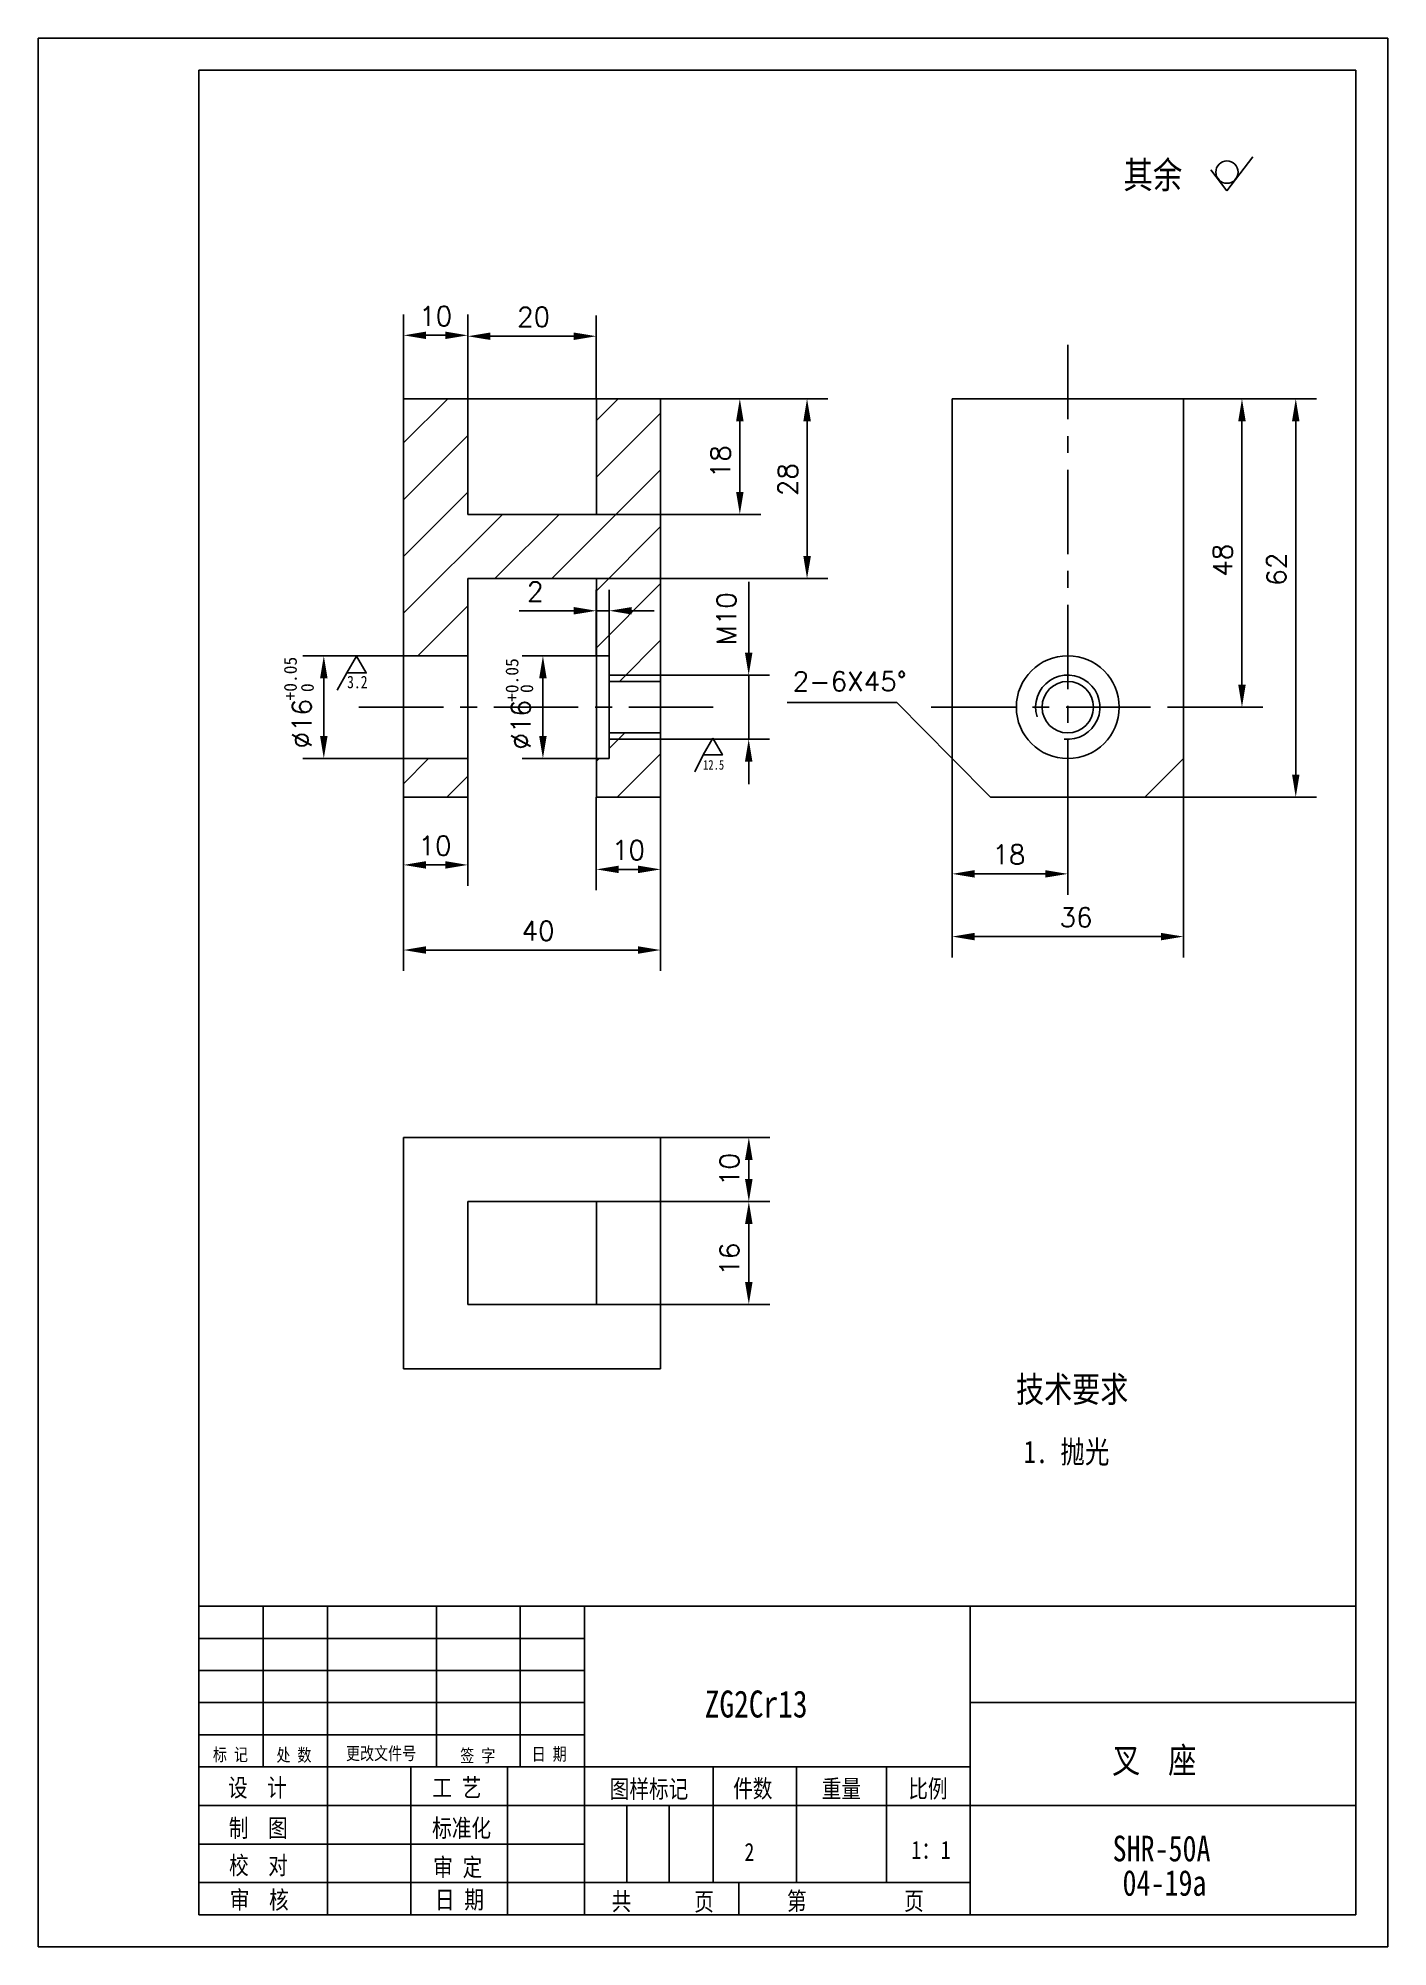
# Model space of a CAD drawing. Extents: x 338 to 548, y 125 to 422.
import ezdxf

# ---------------------------------------------------------------- set-up
doc = ezdxf.new("R2010")
doc.units = 0
doc.header["$LTSCALE"] = 10.5
doc.header["$MEASUREMENT"] = 0
doc.linetypes.add('CENTER', pattern=[2, 1.25, -0.25, 0.25, -0.25])
doc.layers.get('0').update_dxf_attribs({"color": 2, "linetype": 'CONTINUOUS'})
doc.layers.get('DEFPOINTS').update_dxf_attribs({"linetype": 'CONTINUOUS'})
doc.layers.add('PART', color=3, linetype='CONTINUOUS')
doc.layers.add('SMPEN_THICK', color=7, linetype='CONTINUOUS')
doc.styles.add('HZDX', font='', dxfattribs={"width": 0.8, "height": 7.5})
doc.styles.get("Standard").update_dxf_attribs({"font": 'txt.shx', "height": 3, "bigfont": 'hzfs.shx'})
doc.styles.get('HZDX').set_extended_font_data('SimSun')
doc.dimstyles.get("Standard").update_dxf_attribs({"dimtxt": 0.18, "dimasz": 0.18, "dimexe": 0.18, "dimexo": 0.0625, "dimgap": 0.09, "dimtad": 0, "dimtih": 1, "dimtoh": 1, "dimdec": 4, "dimzin": 0, "dimdsep": 46, "dimtxsty": 'Standard', "dimcen": 0.09, "dimadec": 0, "dimazin": 0, "dimtfac": 1, "dimtdec": 4, "dimtofl": 0, "dimtmove": 0, "dimatfit": 3, "dimfxl": 1, "dimtolj": 1, "dimtzin": 0, "dimarcsym": 0})

# ---------------------------------------------------------------- blocks, each defined once
blk = doc.blocks.new('*D4')
at = {"color": 2, "linetype": 'ByBlock', "transparency": 16777216}
for p, q in [((395.12, 365.72), (395.12, 378.83)), ((405.12, 365.72), (405.12, 378.83)), ((398.62, 375.58), (401.62, 375.58))]:
    blk.add_line(p, q, dxfattribs=at)
for points in [[(398.62, 376.16), (398.62, 375), (395.12, 375.58)], [(401.62, 376.16), (401.62, 375), (405.12, 375.58)]]:
    blk.add_solid(points, dxfattribs=at)
at = {"layer": 'DEFPOINTS', "color": 0, "linetype": 'ByBlock', "transparency": 16777216}
for p in [(405.12, 375.58), (395.12, 365.72), (405.12, 365.72)]:
    blk.add_point(p, dxfattribs=at)
at = {"color": 2, "linetype": 'ByBlock', "transparency": 16777216, "insert": (400.12, 378.58), "char_height": 3, "attachment_point": 5}
blk.add_mtext('\\A1;10', dxfattribs=at)
blk = doc.blocks.new('*D5')
at = {"color": 2, "linetype": 'ByBlock', "transparency": 16777216}
for p, q in [((405.12, 365.72), (405.12, 378.69)), ((425.12, 365.72), (425.12, 378.69)), ((408.62, 375.44), (421.62, 375.44))]:
    blk.add_line(p, q, dxfattribs=at)
for points in [[(408.62, 376.02), (408.62, 374.86), (405.12, 375.44)], [(421.62, 376.02), (421.62, 374.86), (425.12, 375.44)]]:
    blk.add_solid(points, dxfattribs=at)
at = {"layer": 'DEFPOINTS', "color": 0, "linetype": 'ByBlock', "transparency": 16777216}
for p in [(425.12, 375.44), (405.12, 365.72), (425.12, 365.72)]:
    blk.add_point(p, dxfattribs=at)
at = {"color": 2, "linetype": 'ByBlock', "transparency": 16777216, "insert": (415.36, 378.44), "char_height": 3, "attachment_point": 5}
blk.add_mtext('\\A1;20', dxfattribs=at)
blk = doc.blocks.new('*D6')
at = {"color": 2, "linetype": 'ByBlock', "transparency": 16777216}
for p, q in [((435.12, 365.72), (450.7, 365.72)), ((447.45, 362.22), (447.45, 351.22)), ((425.12, 347.72), (450.7, 347.72))]:
    blk.add_line(p, q, dxfattribs=at)
for points in [[(446.87, 362.22), (448.03, 362.22), (447.45, 365.72)], [(446.87, 351.22), (448.03, 351.22), (447.45, 347.72)]]:
    blk.add_solid(points, dxfattribs=at)
at = {"layer": 'DEFPOINTS', "color": 0, "linetype": 'ByBlock', "transparency": 16777216}
for p in [(435.12, 365.72), (425.12, 347.72), (447.45, 347.72)]:
    blk.add_point(p, dxfattribs=at)
at = {"color": 2, "linetype": 'ByBlock', "transparency": 16777216, "insert": (444.45, 355.92), "char_height": 3, "attachment_point": 5, "rotation": 90}
blk.add_mtext('\\A1;18', dxfattribs=at)
blk = doc.blocks.new('*D7')
at = {"color": 2, "linetype": 'ByBlock', "transparency": 16777216}
for p, q in [((435.12, 365.72), (461.16, 365.72)), ((457.91, 362.22), (457.91, 341.22)), ((425.12, 337.72), (461.16, 337.72))]:
    blk.add_line(p, q, dxfattribs=at)
for points in [[(457.33, 362.22), (458.5, 362.22), (457.91, 365.72)], [(457.33, 341.22), (458.5, 341.22), (457.91, 337.72)]]:
    blk.add_solid(points, dxfattribs=at)
at = {"layer": 'DEFPOINTS', "color": 0, "linetype": 'ByBlock', "transparency": 16777216}
for p in [(435.12, 365.72), (425.12, 337.72), (457.91, 337.72)]:
    blk.add_point(p, dxfattribs=at)
at = {"color": 2, "linetype": 'ByBlock', "transparency": 16777216, "insert": (454.91, 353.13), "char_height": 3, "attachment_point": 5, "rotation": 90}
blk.add_mtext('\\A1;28', dxfattribs=at)
blk = doc.blocks.new('*D8')
at = {"color": 2, "linetype": 'ByBlock', "transparency": 16777216}
for p, q in [((395.12, 303.72), (395.12, 289.92)), ((405.12, 303.72), (405.12, 289.92)), ((398.62, 293.17), (401.62, 293.17))]:
    blk.add_line(p, q, dxfattribs=at)
for points in [[(398.62, 293.76), (398.62, 292.59), (395.12, 293.17)], [(401.62, 293.76), (401.62, 292.59), (405.12, 293.17)]]:
    blk.add_solid(points, dxfattribs=at)
at = {"layer": 'DEFPOINTS', "color": 0, "linetype": 'ByBlock', "transparency": 16777216}
for p in [(395.12, 303.72), (405.12, 303.72), (405.12, 293.17)]:
    blk.add_point(p, dxfattribs=at)
at = {"color": 2, "linetype": 'ByBlock', "transparency": 16777216, "insert": (400.02, 296.17), "char_height": 3, "attachment_point": 5}
blk.add_mtext('\\A1;10', dxfattribs=at)
blk = doc.blocks.new('*D9')
at = {"color": 2, "linetype": 'ByBlock', "transparency": 16777216}
for p, q in [((425.12, 303.72), (425.12, 289.23)), ((435.12, 303.72), (435.12, 289.23)), ((428.62, 292.48), (431.62, 292.48))]:
    blk.add_line(p, q, dxfattribs=at)
for points in [[(428.62, 293.06), (428.62, 291.89), (425.12, 292.48)], [(431.62, 293.06), (431.62, 291.89), (435.12, 292.48)]]:
    blk.add_solid(points, dxfattribs=at)
at = {"layer": 'DEFPOINTS', "color": 0, "linetype": 'ByBlock', "transparency": 16777216}
for p in [(425.12, 303.72), (435.12, 303.72), (435.12, 292.48)]:
    blk.add_point(p, dxfattribs=at)
at = {"color": 2, "linetype": 'ByBlock', "transparency": 16777216, "insert": (430.12, 295.48), "char_height": 3, "attachment_point": 5}
blk.add_mtext('\\A1;10', dxfattribs=at)
blk = doc.blocks.new('*D10')
at = {"color": 2, "linetype": 'ByBlock', "transparency": 16777216}
for p, q in [((395.12, 303.72), (395.12, 276.68)), ((435.12, 303.72), (435.12, 276.68)), ((398.62, 279.93), (431.62, 279.93))]:
    blk.add_line(p, q, dxfattribs=at)
for points in [[(398.62, 280.51), (398.62, 279.35), (395.12, 279.93)], [(431.62, 280.51), (431.62, 279.35), (435.12, 279.93)]]:
    blk.add_solid(points, dxfattribs=at)
at = {"layer": 'DEFPOINTS', "color": 0, "linetype": 'ByBlock', "transparency": 16777216}
for p in [(395.12, 303.72), (435.12, 303.72), (435.12, 279.93)]:
    blk.add_point(p, dxfattribs=at)
at = {"color": 2, "linetype": 'ByBlock', "transparency": 16777216, "insert": (416.06, 282.93), "char_height": 3, "attachment_point": 5}
blk.add_mtext('\\A1;40', dxfattribs=at)
blk = doc.blocks.new('*D11')
at = {"color": 2, "linetype": 'ByBlock', "transparency": 16777216}
for p, q in [((425.12, 325.72), (425.12, 335.97)), ((427.12, 325.72), (427.12, 335.97)), ((421.62, 332.72), (413.12, 332.72)), ((427.12, 332.72), (425.12, 332.72)), ((430.62, 332.72), (434.12, 332.72))]:
    blk.add_line(p, q, dxfattribs=at)
for points in [[(421.62, 333.3), (421.62, 332.14), (425.12, 332.72)], [(430.62, 333.3), (430.62, 332.14), (427.12, 332.72)]]:
    blk.add_solid(points, dxfattribs=at)
at = {"layer": 'DEFPOINTS', "color": 0, "linetype": 'ByBlock', "transparency": 16777216}
for p in [(427.12, 332.72), (425.12, 325.72), (427.12, 325.72)]:
    blk.add_point(p, dxfattribs=at)
at = {"color": 2, "linetype": 'ByBlock', "transparency": 16777216, "insert": (415.62, 335.72), "char_height": 3, "attachment_point": 5}
blk.add_mtext('\\A1;2', dxfattribs=at)
blk = doc.blocks.new('*D12')
at = {"color": 2, "linetype": 'ByBlock', "transparency": 16777216}
for p, q in [((516.47, 365.72), (528.83, 365.72)), ((525.58, 362.22), (525.58, 321.22)), ((516.47, 317.72), (528.83, 317.72))]:
    blk.add_line(p, q, dxfattribs=at)
for points in [[(525, 362.22), (526.16, 362.22), (525.58, 365.72)], [(525, 321.22), (526.16, 321.22), (525.58, 317.72)]]:
    blk.add_solid(points, dxfattribs=at)
at = {"layer": 'DEFPOINTS', "color": 0, "linetype": 'ByBlock', "transparency": 16777216}
for p in [(516.47, 365.72), (516.47, 317.72), (525.58, 317.72)]:
    blk.add_point(p, dxfattribs=at)
at = {"color": 2, "linetype": 'ByBlock', "transparency": 16777216, "insert": (522.58, 340.58), "char_height": 3, "attachment_point": 5, "rotation": 90}
blk.add_mtext('\\A1;48', dxfattribs=at)
blk = doc.blocks.new('*D13')
at = {"color": 2, "linetype": 'ByBlock', "transparency": 16777216}
for p, q in [((516.47, 365.72), (537.2, 365.72)), ((533.95, 362.22), (533.95, 307.22)), ((510.47, 303.72), (537.2, 303.72))]:
    blk.add_line(p, q, dxfattribs=at)
for points in [[(533.37, 362.22), (534.53, 362.22), (533.95, 365.72)], [(533.37, 307.22), (534.53, 307.22), (533.95, 303.72)]]:
    blk.add_solid(points, dxfattribs=at)
at = {"layer": 'DEFPOINTS', "color": 0, "linetype": 'ByBlock', "transparency": 16777216}
for p in [(516.47, 365.72), (510.47, 303.72), (533.95, 303.72)]:
    blk.add_point(p, dxfattribs=at)
at = {"color": 2, "linetype": 'ByBlock', "transparency": 16777216, "insert": (530.95, 339.19), "char_height": 3, "attachment_point": 5, "rotation": 90}
blk.add_mtext('\\A1;62', dxfattribs=at)
blk = doc.blocks.new('*D14')
at = {"color": 2, "linetype": 'ByBlock', "transparency": 16777216}
for p, q in [((480.47, 309.72), (480.47, 288.53)), ((498.47, 303.72), (498.47, 288.53)), ((483.97, 291.78), (494.97, 291.78))]:
    blk.add_line(p, q, dxfattribs=at)
for points in [[(483.97, 292.36), (483.97, 291.2), (480.47, 291.78)], [(494.97, 292.36), (494.97, 291.2), (498.47, 291.78)]]:
    blk.add_solid(points, dxfattribs=at)
at = {"layer": 'DEFPOINTS', "color": 0, "linetype": 'ByBlock', "transparency": 16777216}
for p in [(480.47, 309.72), (498.47, 303.72), (498.47, 291.78)]:
    blk.add_point(p, dxfattribs=at)
at = {"color": 2, "linetype": 'ByBlock', "transparency": 16777216, "insert": (489.31, 294.78), "char_height": 3, "attachment_point": 5}
blk.add_mtext('\\A1;18', dxfattribs=at)
blk = doc.blocks.new('*D15')
at = {"color": 2, "linetype": 'ByBlock', "transparency": 16777216}
for p, q in [((480.47, 309.72), (480.47, 278.77)), ((516.47, 309.72), (516.47, 278.77)), ((483.97, 282.02), (512.97, 282.02))]:
    blk.add_line(p, q, dxfattribs=at)
for points in [[(483.97, 282.6), (483.97, 281.44), (480.47, 282.02)], [(512.97, 282.6), (512.97, 281.44), (516.47, 282.02)]]:
    blk.add_solid(points, dxfattribs=at)
at = {"layer": 'DEFPOINTS', "color": 0, "linetype": 'ByBlock', "transparency": 16777216}
for p in [(480.47, 309.72), (516.47, 309.72), (516.47, 282.02)]:
    blk.add_point(p, dxfattribs=at)
at = {"color": 2, "linetype": 'ByBlock', "transparency": 16777216, "insert": (499.77, 285.02), "char_height": 3, "attachment_point": 5}
blk.add_mtext('\\A1;36', dxfattribs=at)
blk = doc.blocks.new('*D16')
at = {"color": 2, "linetype": 'ByBlock', "transparency": 16777216}
for p, q in [((435.12, 250.78), (452.1, 250.78)), ((448.85, 247.28), (448.85, 244.28)), ((425.12, 240.78), (452.1, 240.78))]:
    blk.add_line(p, q, dxfattribs=at)
for points in [[(448.26, 247.28), (449.43, 247.28), (448.85, 250.78)], [(448.26, 244.28), (449.43, 244.28), (448.85, 240.78)]]:
    blk.add_solid(points, dxfattribs=at)
at = {"layer": 'DEFPOINTS', "color": 0, "linetype": 'ByBlock', "transparency": 16777216}
for p in [(435.12, 250.78), (425.12, 240.78), (448.85, 240.78)]:
    blk.add_point(p, dxfattribs=at)
at = {"color": 2, "linetype": 'ByBlock', "transparency": 16777216, "insert": (445.85, 245.78), "char_height": 3, "attachment_point": 5, "rotation": 90}
blk.add_mtext('\\A1;10', dxfattribs=at)
blk = doc.blocks.new('*D17')
at = {"color": 2, "linetype": 'ByBlock', "transparency": 16777216}
for p, q in [((425.12, 240.78), (452.1, 240.78)), ((448.85, 237.28), (448.85, 228.28)), ((425.12, 224.78), (452.1, 224.78))]:
    blk.add_line(p, q, dxfattribs=at)
for points in [[(448.26, 237.28), (449.43, 237.28), (448.85, 240.78)], [(448.26, 228.28), (449.43, 228.28), (448.85, 224.78)]]:
    blk.add_solid(points, dxfattribs=at)
at = {"layer": 'DEFPOINTS', "color": 0, "linetype": 'ByBlock', "transparency": 16777216}
for p in [(425.12, 240.78), (425.12, 224.78), (448.85, 224.78)]:
    blk.add_point(p, dxfattribs=at)
at = {"color": 2, "linetype": 'ByBlock', "transparency": 16777216, "insert": (445.85, 231.83), "char_height": 3, "attachment_point": 5, "rotation": 90}
blk.add_mtext('\\A1;16', dxfattribs=at)

msp = doc.modelspace()

# ---------------------------------------------------------------- hatches: boundary and pattern name
at = {"layer": 'SMPEN_THICK'}
h = msp.add_hatch(dxfattribs=at)
h.set_pattern_fill('ANSI31', color=256, scale=50, style=0)
h.set_pattern_definition([(45, (-0.6976, -10.4573), (-4.41942, 4.41942), [])])
h.paths.add_polyline_path([(405.12161, 347.72), (405.12161, 365.72), (395.12161, 365.72), (395.12161, 325.72), (405.12161, 325.72), (405.12161, 337.72), (425.12161, 337.72), (425.12161, 325.72), (427.12161, 325.72), (427.12161, 322.72), (435.12161, 322.72), (435.12161, 365.72), (425.12161, 365.72), (425.12161, 347.72)])
h.paths.add_polyline_path([(435.12161, 303.72), (435.12161, 312.72), (427.12161, 312.72), (427.12161, 309.72), (425.12161, 309.72), (425.12161, 303.72)])
h.paths.add_polyline_path([(405.12161, 303.72), (405.12161, 309.72), (395.12161, 309.72), (395.12161, 303.72)])
h.paths.add_polyline_path([(427.12161, 322.72), (427.12161, 321.72), (435.12161, 321.72), (435.12161, 322.72)])
h.paths.add_polyline_path([(427.12161, 313.72), (427.12161, 312.72), (435.12161, 312.72), (435.12161, 313.72)])

# ---------------------------------------------------------------- linework, layer by layer
at = {"color": 2, "linetype": 'ByBlock'}
for p, q in [((448.82837, 326.22), (448.82837, 337.20685)), ((395.12161, 325.72), (379.46848, 325.72)), ((425.12161, 325.72), (413.55972, 325.72)), ((382.71848, 322.22), (382.71848, 313.22)), ((416.80972, 322.22), (416.80972, 313.22)), ((435.12161, 322.72), (452.07837, 322.72)), ((448.82837, 312.72), (448.82837, 322.72)), ((435.12161, 312.72), (452.07837, 312.72)), ((395.12161, 309.72), (379.46848, 309.72)), ((425.12161, 309.72), (413.55972, 309.72)), ((448.82837, 309.22), (448.82837, 305.72))]:
    msp.add_line(p, q, dxfattribs=at)
for points in [[(382.13514, 322.22), (383.30181, 322.22), (382.71848, 325.72)], [(416.22638, 322.22), (417.39305, 322.22), (416.80972, 325.72)], [(448.24504, 326.22), (449.4117, 326.22), (448.82837, 322.72)], [(382.13514, 313.22), (383.30181, 313.22), (382.71848, 309.72)], [(416.22638, 313.22), (417.39305, 313.22), (416.80972, 309.72)], [(448.24504, 309.22), (449.4117, 309.22), (448.82837, 312.72)]]:
    msp.add_solid(points, dxfattribs=at)
at = {"layer": 'DEFPOINTS', "color": 0, "linetype": 'ByBlock'}
for p in [(395.12161, 325.72), (425.12161, 325.72), (435.12161, 322.72), (435.12161, 312.72), (448.82837, 312.72), (382.71848, 309.72), (395.12161, 309.72), (416.80972, 309.72), (425.12161, 309.72)]:
    msp.add_point(p, dxfattribs=at)
at = {"layer": 'PART', "linetype": 'Continuous'}
for p, q in [((338.27444, 421.82003), (548.27444, 421.82003)), ((548.27444, 421.82003), (548.27444, 124.82003)), ((543.27444, 177.82003), (363.27444, 177.82003)), ((373.27444, 177.82003), (373.27444, 152.82003)), ((383.27444, 177.82003), (383.27444, 129.82003)), ((400.27444, 177.82003), (400.27444, 152.82003)), ((413.27444, 177.82003), (413.27444, 152.82003)), ((423.27444, 177.82003), (423.27444, 129.82003)), ((483.27444, 177.82003), (483.27444, 129.82003)), ((543.27444, 162.82003), (483.27444, 162.82003)), ((396.27444, 152.82003), (396.27444, 129.82003)), ((411.27444, 152.82003), (411.27444, 129.82003)), ((443.27444, 152.82003), (443.27444, 134.82003)), ((456.27444, 152.82003), (456.27444, 134.82003)), ((470.27444, 152.82003), (470.27444, 134.82003)), ((429.87444, 146.82003), (429.87444, 134.82003)), ((436.47444, 146.82003), (436.47444, 134.82003)), ((543.27444, 146.82003), (483.27444, 146.82003)), ((447.27444, 134.82003), (447.27444, 129.82003)), ((548.27444, 124.82003), (338.27444, 124.82003))]:
    msp.add_line(p, q, dxfattribs=at)
at = {"layer": 'PART', "color": 5, "linetype": 'Continuous'}
for p, q in [((363.27444, 416.82003), (543.27444, 416.82003)), ((543.27444, 416.82003), (543.27444, 129.82003)), ((395.12161, 365.72), (395.12161, 303.72)), ((395.12161, 365.72), (435.12161, 365.72)), ((405.12161, 365.72), (405.12161, 347.72)), ((425.12161, 365.72), (425.12161, 347.72)), ((435.12161, 365.72), (435.12161, 303.72)), ((480.47342, 365.72), (480.47342, 309.72)), ((480.47342, 365.72), (516.47342, 365.72)), ((516.47342, 365.72), (516.47342, 309.72)), ((405.12161, 347.72), (425.12161, 347.72)), ((405.12161, 337.72), (425.12161, 337.72)), ((405.12161, 337.72), (405.12161, 303.72)), ((425.12161, 337.72), (425.12161, 303.72)), ((395.12161, 325.72), (405.12161, 325.72)), ((425.12161, 325.72), (427.12161, 325.72)), ((427.12161, 325.72), (427.12161, 309.72)), ((427.12161, 321.72), (435.12161, 321.72)), ((427.12161, 313.72), (435.12161, 313.72)), ((395.12161, 309.72), (405.12161, 309.72)), ((425.12161, 309.72), (427.12161, 309.72)), ((486.47342, 303.72), (480.47342, 309.72)), ((510.47342, 303.72), (516.47342, 309.72)), ((395.12161, 303.72), (405.12161, 303.72)), ((425.12161, 303.72), (435.12161, 303.72)), ((486.47342, 303.72), (510.47342, 303.72)), ((395.12161, 250.77839), (395.12161, 214.77839)), ((395.12161, 250.77839), (435.12161, 250.77839)), ((435.12161, 250.77839), (435.12161, 214.77839)), ((405.12161, 240.77839), (425.12161, 240.77839)), ((405.12161, 240.77839), (405.12161, 224.77839)), ((425.12161, 240.77839), (425.12161, 224.77839)), ((405.12161, 224.77839), (425.12161, 224.77839)), ((395.12161, 214.77839), (435.12161, 214.77839)), ((363.27444, 177.82003), (363.27444, 129.82003)), ((543.27444, 129.82003), (363.27444, 129.82003))]:
    msp.add_line(p, q, dxfattribs=at)
for radius in [8, 4]:
    msp.add_circle((498.47342, 317.72), radius, dxfattribs=at)
at = {"layer": 'SMPEN_THICK', "color": 3}
msp.add_line((338.27444, 124.82003), (338.27444, 421.82003), dxfattribs=at)
at = {"layer": 'SMPEN_THICK', "color": 5}
msp.add_line((363.27444, 177.82003), (363.27444, 416.82003), dxfattribs=at)
at = {"layer": 'SMPEN_THICK'}
for p, q in [((520.73254, 401.33575), (523.24113, 398.05446)), ((523.24113, 398.05446), (527.27096, 403.33774)), ((386.32401, 323.05965), (384.78228, 320.37627)), ((427.12161, 322.72), (435.12161, 322.72)), ((471.8618, 318.44061), (454.82786, 318.44061)), ((480.47342, 309.72), (471.8618, 318.44061)), ((427.12161, 312.72), (435.12161, 312.72)), ((441.72614, 310.28739), (440.45405, 307.63769)), ((423.27444, 172.82003), (363.27444, 172.82003)), ((423.27444, 167.82003), (363.27444, 167.82003)), ((423.27444, 162.82003), (363.27444, 162.82003)), ((423.27444, 157.82003), (363.27444, 157.82003)), ((483.27444, 152.82003), (363.27444, 152.82003)), ((483.27444, 146.82003), (363.27444, 146.82003)), ((423.27444, 140.82003), (363.27444, 140.82003)), ((483.27444, 134.82003), (363.27444, 134.82003))]:
    msp.add_line(p, q, dxfattribs=at)
at = {"layer": 'SMPEN_THICK', "linetype": 'CENTER'}
for p, q in [((498.47342, 299.53604), (498.47342, 374.08791)), ((388.19128, 317.72), (444.66122, 317.72)), ((477.22565, 317.72), (524.14857, 317.72))]:
    msp.add_line(p, q, dxfattribs=at)
at = {"layer": 'SMPEN_THICK'}
for points in [[(387.82599, 325.66115), (386.32401, 323.05965), (389.32796, 323.05965)], [(443.22812, 312.88889), (441.72614, 310.28739), (444.73009, 310.28739)]]:
    msp.add_lwpolyline(points, close=True, dxfattribs=at)
msp.add_circle((523.23801, 400.9785), 1.73149, dxfattribs=at)
msp.add_arc((498.47342, 317.72), 5, 263.7701939, 197.1988584, dxfattribs=at)

# ---------------------------------------------------------------- texts
at = {"color": 2, "linetype": 'ByBlock', "insert": (445.37139, 331.49382), "char_height": 3, "attachment_point": 5, "rotation": 90}
msp.add_mtext('M10', dxfattribs=at)
at = {"layer": 'SMPEN_THICK', "style": 'HZDX', "width": 0.8}
for s, height, p in [('其余', 4.2, (507.13088, 398.43858)), ('3.2', 1.948129, (386.34255, 320.66004)), ('12.5', 1.506778, (441.73364, 307.98857)), ('技术要求', 4, (490.43493, 209.56848)), ('1. 抛光', 3.5, (491.60485, 200.08715)), ('ZG2Cr13', 4.2, (441.98722, 160.50472)), ('标 记', 2, (365.46457, 153.73574)), ('处 数', 2, (375.34578, 153.67169)), ('更改文件号', 2, (386.17377, 153.91897)), ('签 字', 2, (403.9503, 153.56185)), ('日 期', 2, (415.05315, 153.82064)), ('叉  座', 4, (505.38964, 151.84374)), ('设  计', 2.8, (367.81613, 148.19879)), ('工 艺', 2.8, (399.59769, 148.18088)), ('图样标记', 2.8, (427.20787, 147.99122)), ('件数', 2.8, (446.41244, 148.05697)), ('重量', 2.8, (460.19808, 148.00948)), ('比例', 2.8, (473.66926, 148.02774)), ('制  图', 2.8, (367.93888, 141.90575)), ('标准化', 2.8, (399.574, 141.90351)), ('2', 2.8, (448.17665, 138.18839)), ('1：1', 2.8, (474.13308, 138.50709)), ('SHR-50A', 4, (505.44922, 138.11835)), ('校  对', 2.8, (367.97285, 136.09211)), ('审 定', 2.8, (399.7387, 135.81068)), ('04-19a', 4, (506.99589, 132.76905)), ('审  核', 2.8, (368.09559, 130.73033)), ('日 期', 2.8, (400.00761, 130.76607)), ('共', 2.8, (427.51595, 130.50766)), ('第', 2.8, (454.78037, 130.54418)), ('页', 2.8, (440.36334, 130.44361)), ('页', 2.8, (473.01775, 130.54418))]:
    msp.add_text(s, height=height, dxfattribs=at).set_placement(p)
at = {"layer": 'SMPEN_THICK', "color": 2, "style": 'HZDX'}
for s, p in [('+0.05', (378.51013, 318.75848)), ('+0.05', (412.99333, 318.53215)), (' 0', (381.15551, 318.70712)), (' 0', (415.29506, 318.5658))]:
    msp.add_text(s, height=2.00001, rotation=90, dxfattribs=at).set_placement(p)
at = {"layer": 'SMPEN_THICK'}
msp.add_text('2-6X45%%D', height=3, dxfattribs=at).set_placement((455.66282, 320.23873))
at = {"layer": 'SMPEN_THICK', "color": 2}
for p in [(380.8018, 311.29243), (414.89304, 311.12356)]:
    msp.add_text('∅16', height=3, rotation=90, dxfattribs=at).set_placement(p)

# ---------------------------------------------------------------- dimensions: what is measured, and where the dimension line sits
at = {"layer": 'SMPEN_THICK'}
for base, p1, p2, picture, middle in [((405.12161, 375.58166), (395.12161, 365.72), (405.12161, 365.72), '*D4', (400.12161, 375.58166)), ((425.12161, 375.43947), (405.12161, 365.72), (425.12161, 365.72), '*D5', (415.36271, 375.43947)), ((427.12161, 332.72033), (425.12161, 325.72), (427.12161, 325.72), '*D11', (415.62161, 332.72033)), ((498.47342, 291.78067), (480.47342, 309.72), (498.47342, 303.72), '*D14', (489.30529, 291.78067)), ((516.47342, 282.02048), (480.47342, 309.72), (516.47342, 309.72), '*D15', (499.76886, 282.02048)), ((405.12161, 293.17498), (395.12161, 303.72), (405.12161, 303.72), '*D8', (400.01613, 293.17498)), ((435.12161, 279.92901), (395.12161, 303.72), (435.12161, 303.72), '*D10', (416.06028, 279.92901)), ((435.12161, 292.47783), (425.12161, 303.72), (435.12161, 303.72), '*D9', (430.12161, 292.47783))]:
    dim = msp.add_linear_dim(base=base, p1=p1, p2=p2, dimstyle='Standard', override={"dimtxt": 5, "dimasz": 3.5, "dimexe": 3.25, "dimexo": 0, "dimgap": 1.5, "dimtad": 1, "dimtih": 0, "dimtoh": 0, "dimzin": 8, "dimclrd": 2, "dimclre": 2, "dimclrt": 2, "dimtm": 0.115, "dimtfac": 0.66667, "dimtofl": 1, "dimatfit": 1, "dimtvp": 5, "dimtzin": 8}, dxfattribs=at)
    dim.commit()
    dim.dimension.update_dxf_attribs({"geometry": picture, "text_midpoint": middle, "dimtype": 160})
for base, p1, p2, picture, middle in [((447.451, 347.72), (435.12161, 365.72), (425.12161, 347.72), '*D6', (447.451, 355.91909)), ((457.91457, 337.72), (435.12161, 365.72), (425.12161, 337.72), '*D7', (457.91457, 353.13046)), ((533.94986, 303.72), (516.47342, 365.72), (510.47342, 303.72), '*D13', (533.94986, 339.18732)), ((525.57901, 317.72), (516.47342, 365.72), (516.47342, 317.72), '*D12', (525.57901, 340.58164)), ((448.84614, 240.77839), (435.12161, 250.77839), (425.12161, 240.77839), '*D16', (448.84614, 245.77839)), ((448.84614, 224.77839), (425.12161, 240.77839), (425.12161, 224.77839), '*D17', (448.84614, 231.82519))]:
    dim = msp.add_linear_dim(base=base, p1=p1, p2=p2, angle=90, dimstyle='Standard', override={"dimtxt": 5, "dimasz": 3.5, "dimexe": 3.25, "dimexo": 0, "dimgap": 1.5, "dimtad": 1, "dimtih": 0, "dimtoh": 0, "dimzin": 8, "dimclrd": 2, "dimclre": 2, "dimclrt": 2, "dimtm": 0.115, "dimtfac": 0.66667, "dimtofl": 1, "dimatfit": 1, "dimtvp": 5, "dimtzin": 8}, dxfattribs=at)
    dim.commit()
    dim.dimension.update_dxf_attribs({"geometry": picture, "text_midpoint": middle, "dimtype": 160})

doc.saveas('drawing.dxf')
